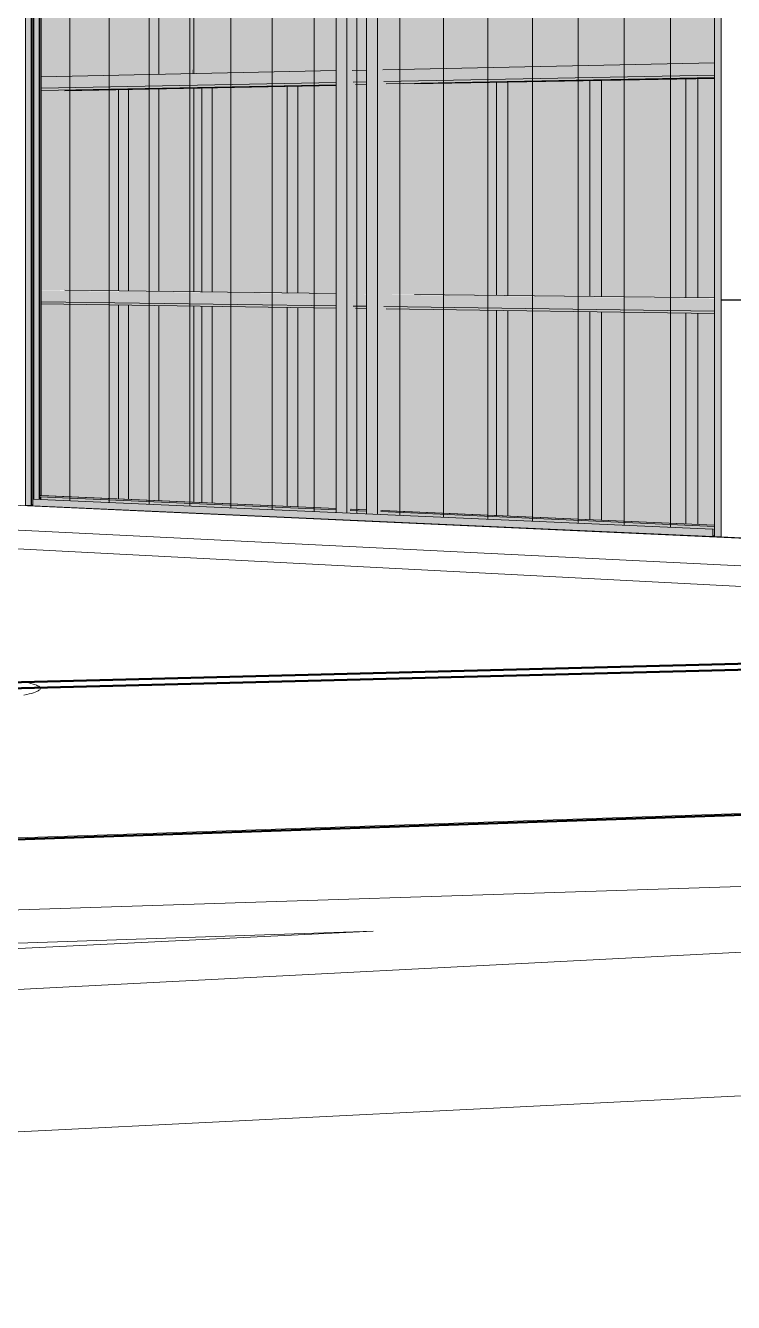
# Model space of a CAD drawing. Header units: inches. Extents: x 31213 to 31218, y -65 to 66.
# Drawn here: x 31214.8203 to 31214.8924, y 65.889 to 66.0191 of the extents above; entities that cross this region are included whole.
import ezdxf

# ---------------------------------------------------------------- set-up
doc = ezdxf.new("R2010")
doc.units = ezdxf.units.IN
doc.header["$MEASUREMENT"] = 0
doc.linetypes.add('Center 1_4_', pattern=[0.53125, 0.25, -0.09375, 0.09375, -0.09375])
doc.linetypes.add('Hidden', pattern=[0.28125, 0.1875, -0.09375])
for name, color, linetype, lineweight in [('A-GLAZ-CURT', 52, 'Continuous', 9), ('A-GLAZ-CWMG', 51, 'Continuous', 9), ('A-PROP-SBCK', 71, 'Hidden', 50), ('A-WALL', 113, 'Continuous', 13), ('A-WALL-PATT', 111, 'Continuous', 13), ('BMP', 80, 'Continuous', 9), ('C-BLDG-PADS', 91, 'Continuous', 9), ('C-TOPO', 7, 'Continuous', 9), ('Conc', 7, 'Continuous', 9), ('EOP-PR', 4, 'Continuous', 9), ('I-WALL', 2, 'Continuous', 13), ('L-SITE-WALL', 31, 'Continuous', 13), ('PROP', 3, 'Center 1_4_', 9), ('S-BEAM', 12, 'Continuous', 9), ('S-COLS', 52, 'Continuous', 9)]:
    doc.layers.add(name, color=color, linetype=linetype, lineweight=lineweight)

# ---------------------------------------------------------------- blocks, each defined once
blk = doc.blocks.new('FP_35-Looking North West')
at = {"layer": 'A-WALL-PATT', "lineweight": 9}
for p, q in [((-3322.96018, 65.9909), (-3322.96018, 66.04039)), ((-3322.96011, 66.01599), (-3322.96011, 66.0404)), ((-3322.98506, 65.9912), (-3322.98506, 66.03907)), ((-3322.985, 66.01546), (-3322.985, 66.03907)), ((-3322.97283, 66.01572), (-3322.97283, 66.03972)), ((-3322.97276, 65.99105), (-3322.97276, 66.03972)), ((-3322.97283, 66.01572), (-3322.985, 66.01546)), ((-3322.97283, 66.01559), (-3322.985, 66.01533)), ((-3322.97283, 65.96639), (-3322.97283, 66.01559)), ((-3322.9571, 66.01605), (-3322.96011, 66.01599)), ((-3322.9571, 66.01592), (-3322.96011, 66.01586)), ((-3322.96011, 65.96582), (-3322.96011, 66.01586)), ((-3322.985, 65.96694), (-3322.985, 66.01533)), ((-3322.98506, 65.9912), (-3322.98962, 65.99126)), ((-3322.98962, 65.99113), (-3322.98506, 65.99108)), ((-3322.98506, 65.96682), (-3322.98506, 65.99108)), ((-3322.96018, 65.9909), (-3322.97276, 65.99105)), ((-3322.97276, 65.99093), (-3322.96018, 65.99077)), ((-3322.97276, 65.96626), (-3322.97276, 65.99093)), ((-3322.96018, 65.96569), (-3322.96018, 65.99077)), ((-3322.985, 65.96694), (-3322.97283, 65.96639)), ((-3322.96011, 65.96582), (-3322.9571, 65.96568))]:
    blk.add_line(p, q, dxfattribs=at)
blk = doc.blocks.new('FP_46-Looking North West')
at = {"layer": 'A-WALL-PATT', "lineweight": 9}
for p, q in [((-3323.01338, 65.96881), (-3323.01338, 66.03632)), ((-3323.00882, 65.96861), (-3323.00882, 66.03656)), ((-3323.00419, 65.9684), (-3323.00419, 66.0368)), ((-3322.99951, 65.9682), (-3322.99951, 66.03704)), ((-3322.99476, 65.96799), (-3322.99476, 66.03728)), ((-3323.03535, 65.96978), (-3323.03535, 66.03519)), ((-3323.03107, 65.96959), (-3323.03107, 66.03541)), ((-3323.02673, 65.9694), (-3323.02673, 66.03563)), ((-3323.02234, 65.96921), (-3323.02234, 66.03586)), ((-3323.01789, 65.96901), (-3323.01789, 66.03609)), ((-3323.05599, 65.9707), (-3323.05599, 66.03412)), ((-3323.05196, 65.97052), (-3323.05196, 66.03433)), ((-3323.04789, 65.97034), (-3323.04789, 66.03454)), ((-3323.04376, 65.97016), (-3323.04376, 66.03475)), ((-3323.03958, 65.96997), (-3323.03958, 66.03497))]:
    blk.add_line(p, q, dxfattribs=at)

msp = doc.modelspace()

# ---------------------------------------------------------------- hatches: boundary and pattern name
at = {"layer": 'A-GLAZ-CWMG', "lineweight": 5}
for points in [[(31214.89122, 65.96703), (31214.89122, 66.03894), (31214.89052, 66.03892), (31214.89052, 65.96706)], [(31214.82088, 65.97022), (31214.82088, 66.03517), (31214.82031, 66.03516), (31214.82031, 66.03504), (31214.82031, 66.03503), (31214.82031, 65.97024)], [(31214.82093, 65.97025), (31214.82093, 66.03517), (31214.82088, 66.03516), (31214.82088, 65.97025)], [(31214.82093, 65.97025), (31214.82103, 65.97025), (31214.82103, 65.97087), (31214.82117, 65.97087), (31214.82117, 66.03393), (31214.82103, 66.03393), (31214.82103, 66.03479), (31214.82093, 66.03477), (31214.82093, 65.97086)], [(31214.82187, 65.97083), (31214.82187, 66.03397), (31214.82117, 66.03393), (31214.82117, 65.97086)], [(31214.82176, 65.97084), (31214.82176, 66.03396), (31214.82171, 66.03393), (31214.82171, 65.97084)], [(31214.82088, 65.97022), (31214.82093, 65.97025), (31214.82088, 65.97025)], [(31214.89033, 65.96707), (31214.89033, 65.9678), (31214.82104, 65.97087), (31214.82104, 65.97021), (31214.88308, 65.9674)]]:
    msp.add_hatch(color=256, dxfattribs=at).paths.add_polyline_path(points, flags=0)
h = msp.add_hatch(color=256, dxfattribs=at)
h.paths.add_polyline_path([(31214.82188, 65.97083), (31214.82188, 65.97111), (31214.82176, 65.97112), (31214.82176, 65.97084)], flags=0)
h.paths.add_polyline_path([(31214.82176, 65.97123), (31214.82191, 65.97124), (31214.82188, 66.03356), (31214.82176, 66.03356), (31214.82176, 65.97124)], flags=0)
h.paths.add_polyline_path([(31214.82176, 66.03367), (31214.82188, 66.03368), (31214.82188, 66.03397), (31214.82176, 66.03396), (31214.82176, 66.03393)], flags=0)
h = msp.add_hatch(color=256, dxfattribs=at)
h.paths.add_polyline_path([(31214.89052, 65.9681), (31214.89052, 65.96823), (31214.85651, 65.96971), (31214.85651, 65.9696), (31214.89038, 65.96811)], flags=0)
h.paths.add_polyline_path([(31214.85506, 65.96966), (31214.85506, 65.96978), (31214.8534, 65.96985), (31214.8534, 65.96973)], flags=0)
h.paths.add_polyline_path([(31214.85196, 65.9698), (31214.85196, 65.96991), (31214.82176, 65.97123), (31214.82176, 65.97112), (31214.84806, 65.96997)], flags=0)
h = msp.add_hatch(color=256, dxfattribs=at)
h.paths.add_polyline_path([(31214.89052, 65.96715), (31214.89052, 65.9682), (31214.85663, 65.96969), (31214.85663, 65.96929), (31214.89033, 65.9678), (31214.89035, 65.96776), (31214.89038, 65.96716)], flags=0)
h.paths.add_polyline_path([(31214.85506, 65.96936), (31214.85506, 65.96976), (31214.85352, 65.96982), (31214.85352, 65.96943)], flags=0)
h.paths.add_polyline_path([(31214.85196, 65.9695), (31214.85196, 65.96989), (31214.82188, 65.97121), (31214.82188, 65.97083), (31214.84806, 65.96967)], flags=0)
at = {"layer": 'A-GLAZ-CWMG'}
for points in [[(31214.89033, 65.96707), (31214.89035, 65.9671), (31214.89033, 65.96711)], [(31214.89052, 65.9671), (31214.89052, 65.9671), (31214.89041, 65.9671)]]:
    msp.add_hatch(color=256, dxfattribs=at).paths.add_polyline_path(points, flags=0)
at = {"layer": 'A-WALL', "lineweight": 5}
for points in [[(31214.85306, 65.96945), (31214.85306, 66.03558), (31214.85196, 66.03552), (31214.85196, 65.9695)], [(31214.85352, 65.96943), (31214.85352, 65.96985), (31214.85506, 65.96979), (31214.85506, 65.9903), (31214.85394, 65.99032), (31214.8537, 65.99054), (31214.85371, 65.99171), (31214.8537, 65.99174), (31214.85372, 65.99175), (31214.85506, 65.99176), (31214.85506, 66.01315), (31214.85394, 66.01313), (31214.8537, 66.01336), (31214.85372, 66.01455), (31214.85378, 66.01456), (31214.85506, 66.01459), (31214.85506, 66.03525), (31214.85352, 66.03518), (31214.85352, 66.0356), (31214.85306, 66.03555), (31214.85306, 65.96945)], [(31214.85617, 65.96931), (31214.85617, 66.03574), (31214.85506, 66.03568), (31214.85506, 65.96936)], [(31214.86829, 65.9692), (31214.86829, 65.99011), (31214.85705, 65.99027), (31214.85682, 65.9905), (31214.85683, 65.99171), (31214.86139, 65.99171), (31214.86829, 65.99163), (31214.86829, 66.01332), (31214.85995, 66.01317), (31214.85993, 66.01321), (31214.85996, 66.01324), (31214.85705, 66.01319), (31214.85682, 66.01342), (31214.85685, 66.01462), (31214.85689, 66.01463), (31214.89048, 66.01534), (31214.89048, 66.03351), (31214.86231, 66.0322), (31214.86062, 66.03223), (31214.86062, 66.03236), (31214.86133, 66.03239), (31214.86141, 66.03253), (31214.86142, 66.0326), (31214.86142, 66.03557), (31214.85663, 66.03534), (31214.85663, 66.03576), (31214.85617, 66.03571), (31214.85617, 65.96931), (31214.85663, 65.96929), (31214.85663, 65.96971), (31214.86282, 65.96945)]]:
    msp.add_hatch(color=10, dxfattribs=at).paths.add_polyline_path(points, flags=0)
h = msp.add_hatch(color=10, dxfattribs=at)
h.paths.add_polyline_path([(31214.84697, 65.97014), (31214.84697, 65.99041), (31214.83931, 65.99052), (31214.83931, 65.97047), (31214.84194, 65.97036)], flags=0)
h.paths.add_polyline_path([(31214.84697, 65.99188), (31214.84697, 66.01292), (31214.83931, 66.01278), (31214.83931, 65.99198), (31214.84586, 65.9919)], flags=0)
h = msp.add_hatch(color=10, dxfattribs=at)
h.paths.add_polyline_path([(31214.84806, 65.97009), (31214.84806, 65.9904), (31214.84698, 65.99041), (31214.84698, 65.97014), (31214.84806, 65.97009)], flags=0)
h.paths.add_polyline_path([(31214.84806, 65.99187), (31214.84806, 66.01294), (31214.84698, 66.01292), (31214.84698, 65.99189), (31214.84806, 65.99187)], flags=0)
h = msp.add_hatch(color=10, dxfattribs=at)
h.paths.add_polyline_path([(31214.85195, 65.96992), (31214.85195, 65.99034), (31214.84806, 65.9904), (31214.84806, 65.97009), (31214.8507, 65.96998)], flags=0)
h.paths.add_polyline_path([(31214.85195, 65.99183), (31214.85195, 66.01301), (31214.84806, 66.01294), (31214.84806, 65.99187), (31214.85024, 65.99185)], flags=0)
h = msp.add_hatch(color=10, dxfattribs=at)
h.paths.add_polyline_path([(31214.86945, 65.96916), (31214.86945, 65.9901), (31214.8683, 65.99012), (31214.8683, 65.96921)], flags=0)
h.paths.add_polyline_path([(31214.86945, 65.99162), (31214.86945, 66.01335), (31214.8683, 66.01332), (31214.8683, 65.99163)], flags=0)
h = msp.add_hatch(color=10, dxfattribs=at)
h.paths.add_polyline_path([(31214.87781, 65.96879), (31214.87781, 65.98998), (31214.86945, 65.9901), (31214.86945, 65.96916), (31214.87214, 65.96904)], flags=0)
h.paths.add_polyline_path([(31214.87781, 65.99152), (31214.87781, 66.0135), (31214.86945, 66.01335), (31214.86945, 65.99162), (31214.8765, 65.99153)], flags=0)
h = msp.add_hatch(color=10, dxfattribs=at)
h.paths.add_polyline_path([(31214.879, 65.96874), (31214.879, 65.98997), (31214.87782, 65.98998), (31214.87782, 65.96879)], flags=0)
h.paths.add_polyline_path([(31214.879, 65.99151), (31214.879, 66.01353), (31214.87782, 66.0135), (31214.87782, 65.99152), (31214.8787, 65.99151)], flags=0)
h = msp.add_hatch(color=10, dxfattribs=at)
h.paths.add_polyline_path([(31214.88758, 65.96836), (31214.88758, 65.98984), (31214.879, 65.98997), (31214.879, 65.96874), (31214.88307, 65.96856)], flags=0)
h.paths.add_polyline_path([(31214.88758, 65.9914), (31214.88758, 66.01369), (31214.879, 66.01353), (31214.879, 65.99151), (31214.88744, 65.9914)], flags=0)
h = msp.add_hatch(color=10, dxfattribs=at)
h.paths.add_polyline_path([(31214.8888, 65.96831), (31214.8888, 65.98983), (31214.88759, 65.98984), (31214.88759, 65.96836)], flags=0)
h.paths.add_polyline_path([(31214.8888, 65.99139), (31214.8888, 66.01371), (31214.88759, 66.01369), (31214.88759, 65.9914)], flags=0)
h = msp.add_hatch(color=10, dxfattribs=at)
h.paths.add_polyline_path([(31214.89051, 65.96824), (31214.89051, 65.9898), (31214.8888, 65.98983), (31214.8888, 65.96831), (31214.89032, 65.96824)], flags=0)
h.paths.add_polyline_path([(31214.89051, 65.99137), (31214.89051, 66.01374), (31214.8888, 66.01371), (31214.8888, 65.99139), (31214.89007, 65.99137)], flags=0)
h = msp.add_hatch(color=10, dxfattribs=at)
h.paths.add_polyline_path([(31214.82975, 65.97089), (31214.82975, 65.99066), (31214.82481, 65.99073), (31214.82481, 65.97111)], flags=0)
h.paths.add_polyline_path([(31214.82975, 65.99209), (31214.82975, 66.0126), (31214.82481, 66.0125), (31214.82481, 65.99215), (31214.82834, 65.99211)], flags=0)
h = msp.add_hatch(color=10, dxfattribs=at)
h.paths.add_polyline_path([(31214.83079, 65.97085), (31214.83079, 65.99064), (31214.82977, 65.99066), (31214.82977, 65.97089), (31214.83054, 65.97086)], flags=0)
h.paths.add_polyline_path([(31214.83079, 65.99208), (31214.83079, 66.01261), (31214.82977, 66.01259), (31214.82977, 65.99209), (31214.83054, 65.99208)], flags=0)
h = msp.add_hatch(color=10, dxfattribs=at)
h.paths.add_polyline_path([(31214.83825, 65.97052), (31214.83825, 65.99054), (31214.83746, 65.99055), (31214.83746, 65.97055)], flags=0)
h.paths.add_polyline_path([(31214.83389, 65.97071), (31214.83389, 65.9906), (31214.83079, 65.99064), (31214.83079, 65.97085), (31214.83339, 65.97073)], flags=0)
h.paths.add_polyline_path([(31214.83825, 65.99199), (31214.83825, 66.01276), (31214.83746, 66.01274), (31214.83746, 65.992)], flags=0)
h.paths.add_polyline_path([(31214.83389, 65.99204), (31214.83389, 66.01267), (31214.83079, 66.01261), (31214.83079, 65.99208), (31214.83273, 65.99205)], flags=0)
h = msp.add_hatch(color=10, dxfattribs=at)
h.paths.add_polyline_path([(31214.83931, 65.97047), (31214.8393, 65.99052), (31214.83826, 65.99054), (31214.83826, 65.97052)], flags=0)
h.paths.add_polyline_path([(31214.83931, 65.99198), (31214.8393, 66.01278), (31214.83826, 66.01276), (31214.83826, 65.99199), (31214.8393, 65.99198)], flags=0)
at = {"layer": 'I-WALL'}
h = msp.add_hatch(color=256, dxfattribs=at)
h.paths.add_polyline_path([(31214.82479, 66.01395), (31214.83387, 66.01415), (31214.83387, 66.0309), (31214.82479, 66.03047), (31214.82479, 66.01591)], flags=0)
h.paths.add_polyline_path([(31214.83744, 66.01422), (31214.8519, 66.01453), (31214.8519, 66.02562), (31214.83744, 66.02515), (31214.83744, 66.01591)], flags=0)
at = {"layer": 'L-SITE-WALL', "lineweight": 5}
h = msp.add_hatch(color=256, dxfattribs=at)
h.paths.add_polyline_path([(31214.82093, 65.97025), (31214.82103, 65.97026), (31214.82103, 65.97087), (31214.82117, 65.97087), (31214.82117, 66.03393), (31214.82103, 66.03393), (31214.82103, 66.03479), (31214.82093, 66.03477), (31214.82093, 65.97086)], flags=0)
h.paths.add_polyline_path([(31214.82481, 65.97111), (31214.82481, 65.99073), (31214.82191, 65.99077), (31214.82191, 65.97124), (31214.82256, 65.97121)], flags=0)
h.paths.add_polyline_path([(31214.82191, 65.99214), (31214.82481, 65.99215), (31214.82481, 66.0125), (31214.82432, 66.01249), (31214.82429, 66.01253), (31214.82433, 66.01256), (31214.82191, 66.01252), (31214.82191, 65.9923)], flags=0)
h.paths.add_polyline_path([(31214.82191, 66.01389), (31214.82481, 66.01395), (31214.82481, 66.03371), (31214.82191, 66.03356), (31214.82191, 66.01404)], flags=0)
at = {"layer": 'S-BEAM', "lineweight": 5}
h = msp.add_hatch(color=256, dxfattribs=at)
h.paths.add_polyline_path([(31214.82191, 66.01381), (31214.85196, 66.01444), (31214.85196, 66.01453), (31214.82191, 66.01388), (31214.82191, 66.01384)], flags=0)
h.paths.add_polyline_path([(31214.8537, 66.01448), (31214.85506, 66.0145), (31214.85506, 66.01459), (31214.85374, 66.01455), (31214.85371, 66.01451)], flags=0)
h.paths.add_polyline_path([(31214.85682, 66.01454), (31214.89052, 66.01525), (31214.89052, 66.01534), (31214.85682, 66.01462), (31214.85682, 66.01458)], flags=0)
h = msp.add_hatch(color=256, dxfattribs=at)
h.paths.add_polyline_path([(31214.82191, 66.01274), (31214.85196, 66.01332), (31214.85196, 66.01444), (31214.82191, 66.01381)], flags=0)
h.paths.add_polyline_path([(31214.8537, 66.01336), (31214.85506, 66.01338), (31214.85506, 66.0145), (31214.8537, 66.01448)], flags=0)
h.paths.add_polyline_path([(31214.85682, 66.01342), (31214.89052, 66.01407), (31214.89052, 66.01525), (31214.85682, 66.01454)], flags=0)
h = msp.add_hatch(color=256, dxfattribs=at)
h.paths.add_polyline_path([(31214.82191, 66.01252), (31214.85196, 66.01309), (31214.85196, 66.01332), (31214.82191, 66.01274)], flags=0)
h.paths.add_polyline_path([(31214.85394, 66.01313), (31214.85506, 66.01315), (31214.85506, 66.01338), (31214.8537, 66.01336)], flags=0)
h.paths.add_polyline_path([(31214.85705, 66.01319), (31214.89052, 66.01382), (31214.89052, 66.01407), (31214.85682, 66.01341)], flags=0)
h = msp.add_hatch(color=256, dxfattribs=at)
h.paths.add_polyline_path([(31214.82429, 66.01253), (31214.85196, 66.01305), (31214.85196, 66.01309), (31214.82433, 66.01256)], flags=0)
h.paths.add_polyline_path([(31214.85993, 66.01321), (31214.89052, 66.01379), (31214.89052, 66.01382), (31214.85996, 66.01324)], flags=0)
h = msp.add_hatch(color=256, dxfattribs=at)
h.paths.add_polyline_path([(31214.82432, 66.01249), (31214.85196, 66.01301), (31214.85196, 66.01305), (31214.82429, 66.01253)], flags=0)
h.paths.add_polyline_path([(31214.85995, 66.01317), (31214.89052, 66.01374), (31214.89052, 66.01379), (31214.85993, 66.01321)], flags=0)
h = msp.add_hatch(color=256, dxfattribs=at)
h.paths.add_polyline_path([(31214.89052, 65.99122), (31214.89052, 65.99131), (31214.85682, 65.9917), (31214.85682, 65.99163), (31214.88964, 65.99123)], flags=0)
h.paths.add_polyline_path([(31214.85506, 65.99165), (31214.85506, 65.99174), (31214.85374, 65.99174), (31214.8537, 65.99166), (31214.85463, 65.99165)], flags=0)
h.paths.add_polyline_path([(31214.85196, 65.99168), (31214.85196, 65.99177), (31214.82191, 65.99212), (31214.82191, 65.99205), (31214.85025, 65.9917)], flags=0)
h = msp.add_hatch(color=256, dxfattribs=at)
h.paths.add_polyline_path([(31214.89052, 65.99004), (31214.89052, 65.99122), (31214.85682, 65.99163), (31214.85682, 65.9905), (31214.88964, 65.99005)], flags=0)
h.paths.add_polyline_path([(31214.85506, 65.99053), (31214.85506, 65.99165), (31214.8537, 65.99166), (31214.8537, 65.99054), (31214.85463, 65.99053)], flags=0)
h.paths.add_polyline_path([(31214.85196, 65.99057), (31214.85196, 65.99168), (31214.82191, 65.99205), (31214.82191, 65.99098), (31214.85025, 65.99059)], flags=0)
h = msp.add_hatch(color=256, dxfattribs=at)
h.paths.add_polyline_path([(31214.89052, 65.9898), (31214.89052, 65.99004), (31214.85682, 65.99049), (31214.85705, 65.99027), (31214.88964, 65.98982)], flags=0)
h.paths.add_polyline_path([(31214.85506, 65.9903), (31214.85506, 65.99053), (31214.8537, 65.99054), (31214.85394, 65.99032), (31214.85463, 65.99031)], flags=0)
h.paths.add_polyline_path([(31214.85196, 65.99034), (31214.85196, 65.99057), (31214.82191, 65.99098), (31214.82191, 65.99077), (31214.85025, 65.99037)], flags=0)
at = {"layer": 'S-COLS', "lineweight": 5}
h = msp.add_hatch(color=256, dxfattribs=at)
h.paths.add_polyline_path([(31214.83497, 65.97066), (31214.83497, 65.99058), (31214.83392, 65.9906), (31214.83392, 65.97071)], flags=0)
h.paths.add_polyline_path([(31214.83497, 65.99203), (31214.83497, 66.01269), (31214.83392, 66.01267), (31214.83392, 65.99204), (31214.83492, 65.99203)], flags=0)
h.paths.add_polyline_path([(31214.83392, 66.01415), (31214.83497, 66.01417), (31214.83497, 66.03422), (31214.83392, 66.03417), (31214.83392, 66.0159)], flags=0)
h = msp.add_hatch(color=256, dxfattribs=at)
h.paths.add_polyline_path([(31214.83526, 65.97065), (31214.83526, 65.99058), (31214.83497, 65.99058), (31214.83497, 65.97066), (31214.83526, 65.97065)], flags=0)
h.paths.add_polyline_path([(31214.83526, 65.99202), (31214.83526, 66.0127), (31214.83497, 66.01269), (31214.83497, 65.99203), (31214.83523, 65.99202)], flags=0)
h.paths.add_polyline_path([(31214.83497, 66.01417), (31214.83526, 66.01417), (31214.83526, 66.03424), (31214.83497, 66.03422), (31214.83497, 66.01503)], flags=0)
h = msp.add_hatch(color=256, dxfattribs=at)
h.paths.add_polyline_path([(31214.83735, 65.97056), (31214.83735, 65.99055), (31214.83526, 65.99058), (31214.83526, 65.97065)], flags=0)
h.paths.add_polyline_path([(31214.83735, 65.992), (31214.83735, 66.01274), (31214.83526, 66.0127), (31214.83526, 65.99202), (31214.83711, 65.992)], flags=0)
h.paths.add_polyline_path([(31214.83526, 66.01417), (31214.83735, 66.01422), (31214.83735, 66.03105), (31214.83713, 66.03104), (31214.83548, 66.03107), (31214.83548, 66.03119), (31214.83618, 66.03122), (31214.83625, 66.03136), (31214.83626, 66.03143), (31214.83626, 66.03429), (31214.83526, 66.03424), (31214.83526, 66.01509)], flags=0)
h = msp.add_hatch(color=256, dxfattribs=at)
h.paths.add_polyline_path([(31214.83747, 65.97055), (31214.83746, 65.99055), (31214.83735, 65.99055), (31214.83735, 65.97056), (31214.83747, 65.97055)], flags=0)
h.paths.add_polyline_path([(31214.83747, 65.992), (31214.83745, 66.01274), (31214.83735, 66.01274), (31214.83735, 65.992), (31214.83746, 65.992)], flags=0)
h.paths.add_polyline_path([(31214.83735, 66.01422), (31214.83747, 66.01422), (31214.83747, 66.03106), (31214.83735, 66.03104), (31214.83735, 66.01508)], flags=0)
for points in [[(31214.8339, 66.01415), (31214.83392, 66.01415), (31214.8339, 66.01501)], [(31214.83735, 66.01422), (31214.83736, 66.01422), (31214.83735, 66.01516)]]:
    msp.add_hatch(color=256, dxfattribs=at).paths.add_polyline_path(points, flags=0)

# ---------------------------------------------------------------- linework, layer by layer
at = {"layer": 'A-GLAZ-CWMG'}
for p, q in [((31214.89052, 65.96706), (31214.89052, 66.03892)), ((31214.82031, 66.03504), (31214.82031, 65.97024)), ((31214.82088, 66.03517), (31214.82088, 65.97022)), ((31214.82093, 66.03518), (31214.82093, 65.97022)), ((31214.82117, 66.03394), (31214.82117, 65.97086)), ((31214.82171, 66.03396), (31214.82171, 65.97084)), ((31214.82176, 66.03397), (31214.82176, 65.97083)), ((31214.82191, 66.03357), (31214.82191, 65.97123)), ((31214.82088, 65.97022), (31214.82031, 65.97024)), ((31214.82093, 65.97022), (31214.82088, 65.97022)), ((31214.82103, 65.97025), (31214.82093, 65.97025)), ((31214.82104, 65.97021), (31214.82104, 65.97087)), ((31214.82104, 65.97087), (31214.82109, 65.97087)), ((31214.82104, 65.97087), (31214.89033, 65.9678)), ((31214.82104, 65.97021), (31214.89033, 65.96707)), ((31214.82176, 65.97123), (31214.82191, 65.97124)), ((31214.82176, 65.97112), (31214.82176, 65.97123)), ((31214.82176, 65.97123), (31214.85196, 65.96991)), ((31214.82176, 65.97112), (31214.85196, 65.9698)), ((31214.82188, 65.97083), (31214.82188, 65.97111)), ((31214.82191, 65.97124), (31214.85196, 65.96992)), ((31214.8534, 65.96985), (31214.85506, 65.96978)), ((31214.8534, 65.96973), (31214.85506, 65.96966)), ((31214.85355, 65.96985), (31214.85506, 65.96979)), ((31214.85651, 65.96971), (31214.89052, 65.96823)), ((31214.85651, 65.9696), (31214.89052, 65.9681)), ((31214.85666, 65.96972), (31214.89052, 65.96824)), ((31214.89038, 65.9678), (31214.89033, 65.9678)), ((31214.89033, 65.9678), (31214.89033, 65.96707)), ((31214.89033, 65.9678), (31214.89038, 65.9678)), ((31214.89035, 65.9671), (31214.89035, 65.96777)), ((31214.89035, 65.96777), (31214.89038, 65.96777)), ((31214.89038, 65.96777), (31214.89038, 65.9678)), ((31214.89033, 65.96707), (31214.89052, 65.96707)), ((31214.89035, 65.96716), (31214.89052, 65.96715)), ((31214.89041, 65.9671), (31214.89035, 65.9671)), ((31214.89052, 65.9671), (31214.89041, 65.9671)), ((31214.89119, 65.96703), (31214.89052, 65.96706))]:
    msp.add_line(p, q, dxfattribs=at)
at = {"layer": 'A-PROP-SBCK', "linetype": 'Continuous'}
for p, q in [((31215.58282, 65.97126), (31214.46555, 65.94248)), ((31215.58204, 65.96209), (31214.46711, 65.92423)), ((31215.07406, 65.95869), (31214.46549, 65.94321))]:
    msp.add_line(p, q, dxfattribs=at)
at = {"layer": 'A-WALL', "color": 252}
for p, q in [((31214.85196, 66.03552), (31214.85196, 65.9695)), ((31214.85306, 66.03558), (31214.85306, 65.96945)), ((31214.85506, 66.03568), (31214.85506, 65.96936)), ((31214.85617, 66.03574), (31214.85617, 65.96931)), ((31214.84698, 66.01292), (31214.84698, 65.99189)), ((31214.84806, 66.01294), (31214.84806, 65.99187)), ((31214.8683, 66.01332), (31214.8683, 65.99163)), ((31214.86945, 66.01335), (31214.86945, 65.99162)), ((31214.87782, 66.0135), (31214.87782, 65.99152)), ((31214.879, 66.01353), (31214.879, 65.99151)), ((31214.88759, 66.01369), (31214.88759, 65.9914)), ((31214.8888, 66.01371), (31214.8888, 65.99139)), ((31214.82977, 66.01259), (31214.82977, 65.99209)), ((31214.83079, 66.01261), (31214.83079, 65.99208)), ((31214.83826, 66.01276), (31214.83826, 65.99199)), ((31214.83931, 66.01278), (31214.83931, 65.99198)), ((31214.82977, 65.99066), (31214.82977, 65.97089)), ((31214.83079, 65.99064), (31214.83079, 65.97085)), ((31214.83826, 65.99054), (31214.83826, 65.97052)), ((31214.83931, 65.99052), (31214.83931, 65.97047)), ((31214.84698, 65.99041), (31214.84698, 65.97014)), ((31214.84806, 65.9904), (31214.84806, 65.97009)), ((31214.8683, 65.99012), (31214.8683, 65.96921)), ((31214.86945, 65.9901), (31214.86945, 65.96916)), ((31214.87782, 65.98998), (31214.87782, 65.96879)), ((31214.879, 65.98997), (31214.879, 65.96874)), ((31214.88759, 65.98984), (31214.88759, 65.96836)), ((31214.8888, 65.98983), (31214.8888, 65.96831))]:
    msp.add_line(p, q, dxfattribs=at)
at = {"layer": 'A-WALL'}
for p, q in [((31214.82105, 65.97087), (31214.82105, 66.03393)), ((31214.82093, 65.97028), (31214.82103, 65.97028)), ((31214.82096, 65.97025), (31214.82104, 65.97024)), ((31214.89052, 65.96714), (31214.89035, 65.96715)), ((31214.89041, 65.9671), (31214.89052, 65.9671))]:
    msp.add_line(p, q, dxfattribs=at)
at = {"layer": 'BMP'}
for p, q in [((31215.25623, 65.94327), (31214.46768, 65.91755)), ((31214.46892, 65.903), (31215.25623, 65.94327)), ((31214.85572, 65.92686), (31214.46801, 65.91361)), ((31214.46848, 65.90811), (31214.85572, 65.92686))]:
    msp.add_line(p, q, dxfattribs=at)
at = {"layer": 'C-BLDG-PADS'}
msp.add_line((31214.77454, 65.97228), (31214.9237, 65.96551), dxfattribs=at)
at = {"layer": 'C-TOPO'}
for p, q in [((31214.9237, 65.96551), (31214.77454, 65.97228)), ((31214.77454, 65.97228), (31214.9237, 65.96551))]:
    msp.add_line(p, q, dxfattribs=at)
at = {"layer": 'Conc'}
for p, q in [((31215.00154, 65.95634), (31214.46198, 65.98445)), ((31214.62723, 65.97717), (31214.93088, 65.96222))]:
    msp.add_line(p, q, dxfattribs=at)
at = {"layer": 'EOP-PR'}
msp.add_line((31215.16223, 65.94797), (31214.46709, 65.92443), dxfattribs=at)
msp.add_polyline3d([(31214.82014, 65.9509, 0), (31214.82043, 65.95096, 0), (31214.82069, 65.95103, 0), (31214.82092, 65.95109, 0), (31214.82112, 65.95115, 0), (31214.8213, 65.95121, 0), (31214.82146, 65.95127, 0), (31214.82158, 65.95133, 0), (31214.82168, 65.9514, 0), (31214.82176, 65.95146, 0), (31214.8218, 65.95152, 0), (31214.82183, 65.95158, 0), (31214.82182, 65.95164, 0), (31214.82179, 65.9517, 0), (31214.82173, 65.95175, 0), (31214.82165, 65.95181, 0), (31214.82154, 65.95187, 0), (31214.82141, 65.95193, 0), (31214.82125, 65.95199, 0), (31214.82107, 65.95204, 0), (31214.82086, 65.9521, 0), (31214.82063, 65.95216, 0), (31214.82037, 65.95221, 0), (31214.82008, 65.95227, 0)], dxfattribs=at)
at = {"layer": 'L-SITE-WALL'}
for p, q in [((31214.89119, 66.03894), (31214.89119, 65.96703)), ((31214.82481, 66.03371), (31214.82481, 66.01395)), ((31214.82481, 66.0125), (31214.82481, 65.99215)), ((31214.82481, 65.99073), (31214.82481, 65.97111)), ((31214.89119, 65.96703), (31214.9237, 65.96555))]:
    msp.add_line(p, q, dxfattribs=at)
at = {"layer": 'PROP', "linetype": 'Continuous'}
msp.add_line((31215.58053, 65.94433), (31214.47011, 65.88903), dxfattribs=at)
at = {"layer": 'S-BEAM'}
for p, q in [((31214.82191, 66.01389), (31214.85196, 66.01453)), ((31214.85359, 66.01456), (31214.85506, 66.01459)), ((31214.8567, 66.01463), (31214.89052, 66.01534)), ((31214.82191, 66.01274), (31214.85196, 66.01332)), ((31214.82191, 66.01252), (31214.85196, 66.01309)), ((31214.82429, 66.01253), (31214.85196, 66.01305)), ((31214.82432, 66.01249), (31214.85196, 66.01301)), ((31214.8537, 66.01336), (31214.85506, 66.01338)), ((31214.85394, 66.01313), (31214.85506, 66.01315)), ((31214.85682, 66.01342), (31214.89052, 66.01407)), ((31214.85705, 66.01319), (31214.89052, 66.01382)), ((31214.85993, 66.01321), (31214.89052, 66.01379)), ((31214.85995, 66.01317), (31214.89052, 66.01374)), ((31214.8243, 65.99215), (31214.85196, 65.99183)), ((31214.82191, 65.99098), (31214.85196, 65.99057)), ((31214.82191, 65.99077), (31214.85196, 65.99034)), ((31214.85994, 65.99173), (31214.89052, 65.99137)), ((31214.8537, 65.99054), (31214.85506, 65.99053)), ((31214.85394, 65.99032), (31214.85506, 65.9903)), ((31214.85682, 65.9905), (31214.89052, 65.99004)), ((31214.85705, 65.99027), (31214.89052, 65.9898))]:
    msp.add_line(p, q, dxfattribs=at)
at = {"layer": 'S-COLS'}
for p, q in [((31214.8339, 66.01415), (31214.8339, 66.03417)), ((31214.83747, 66.03104), (31214.83747, 66.01422)), ((31214.8339, 65.99203), (31214.8339, 66.01267)), ((31214.83747, 66.01274), (31214.83747, 65.992)), ((31214.8339, 65.97071), (31214.8339, 65.9906)), ((31214.83747, 65.99055), (31214.83747, 65.97055))]:
    msp.add_line(p, q, dxfattribs=at)

# ---------------------------------------------------------------- block references
at = {"layer": 'A-GLAZ-CURT'}
msp.add_blockref('FP_46-Looking North West', (34537.8808, 0), dxfattribs=at)
at = {"layer": 'L-SITE-WALL', "lineweight": 9}
msp.add_blockref('FP_35-Looking North West', (34537.8808, 0), dxfattribs=at)

doc.saveas('drawing.dxf')
